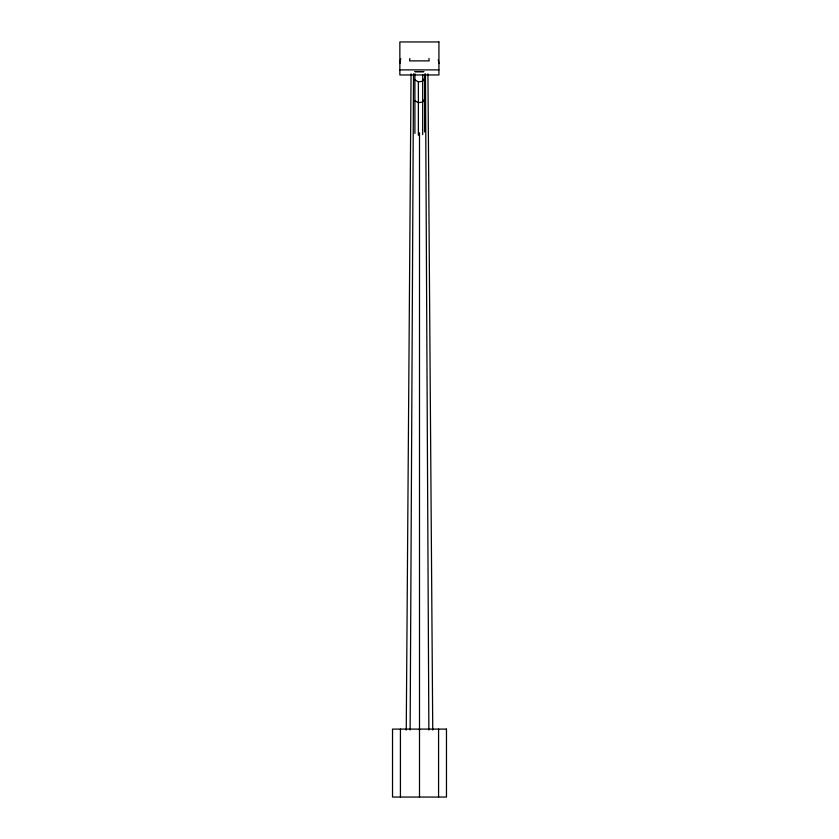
<?xml version="1.0" encoding="UTF-8"?>
<svg xmlns="http://www.w3.org/2000/svg" width="839" height="839" viewBox="0 0 839 839"><rect width="100%" height="100%" fill="white"/><g stroke="black" fill="none" stroke-linecap="round" stroke-linejoin="round"><path stroke-width="1.26" d="M419.5 730.014L419.5 132.772M410.135 730.014L413.533 73.832M406.254 730.014L411.058 73.832M409.841 58.457L409.621 60.88L429.159 60.88L428.939 58.457M399.857 63.502L400.727 58.562M424.597 78.079L422.678 81.184L418.367 81.949L414.906 79.799M424.597 99.138L422.678 102.001L418.367 102.704L414.906 100.732M399.857 69.878L438.923 69.878M438.273 59.8L438.923 63.502M427.942 73.832L432.746 730.014M425.467 73.832L428.865 730.014M438.577 729.101L438.577 797.05M424.597 74.189L424.597 131.964M422.678 74.765L422.678 134.618M419.5 729.101L419.5 797.05M418.367 81.949L418.367 135.278M414.906 73.748L414.906 133.411M400.423 729.101L400.423 797.05M423.737 71.619L415.043 71.619L423.737 71.619M438.923 41.95L399.857 41.95L399.857 74.965L438.923 74.965L438.923 41.95M446.474 729.101L392.526 729.101L392.526 797.05L446.474 797.05L446.474 729.101"/></g></svg>
